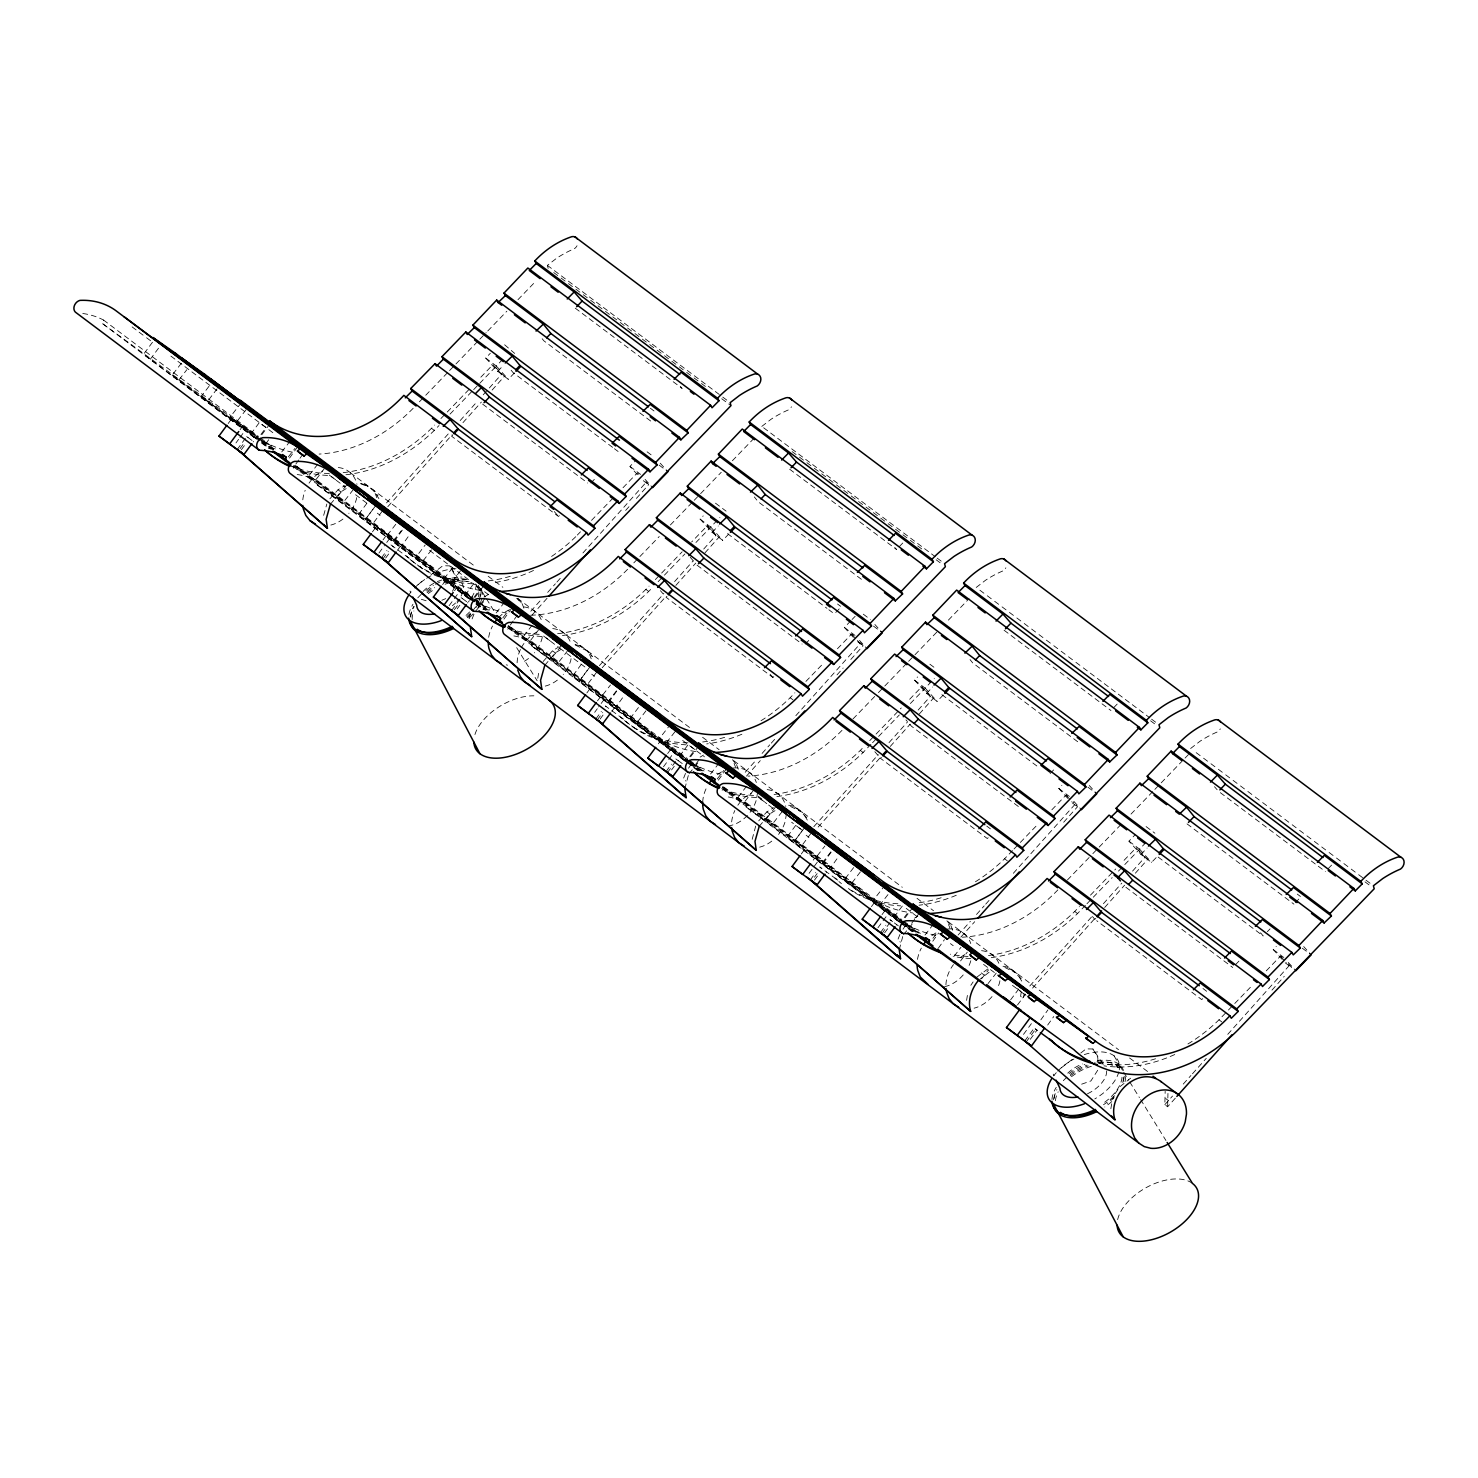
<?xml version="1.0" encoding="UTF-8"?>
<svg xmlns="http://www.w3.org/2000/svg" width="1478" height="1478" viewBox="0 0 1478 1478"><rect width="100%" height="100%" fill="white"/><g stroke="black" fill="none" stroke-linecap="round" stroke-linejoin="round"><path stroke-width="0.75" stroke-dasharray="5 3.75" d="M323.664 515.342L326.823 504.035M356.66 497.643L356.401 499.231A31.352 25.052 -53.1 0 1 348.79 513.457M542.241 637.036L542.001 638.625A31.352 25.052 -53.1 0 1 534.389 652.851M537.77 678.273L538.99 670.661M571.062 658.689L570.804 660.278A31.352 25.052 -53.1 0 1 563.21 674.485M684.831 788.735L688.305 775.525M757.623 792.042L756.403 799.672A31.352 25.052 -53.1 0 1 750.085 812.29M752.191 839.319L755.664 826.11M786.444 813.694L785.224 821.325A31.352 25.052 -53.1 0 1 777.631 835.532M899.252 949.781L902.725 936.572M966.594 1000.366L967.813 992.736M999.904 980.764L999.645 982.353A31.352 25.052 -53.1 0 1 997.539 988.006M1021.206 992.274L1020.577 996.283L1023.367 998.389L1023.995 994.361M1110.865 1108.722L1112.103 1101.092M1175.306 1098.172L1167.638 1106.745L1164.849 1104.657L1165.163 1091.337M1167.638 1106.745L1167.953 1093.443M254.068 437.433L102.666 323.719L103.515 320.024A91.322 72.995 -53.1 0 0 82.214 313.428M468.489 598.461L317.086 484.766L317.936 481.052A91.322 72.995 -53.1 0 0 296.635 474.456M684.739 760.893L531.507 645.794L532.339 642.099A91.322 72.995 -53.1 0 0 511.055 635.503M899.16 921.939L745.91 806.84L746.76 803.145A91.322 72.995 -53.1 0 0 727.361 796.808M470.355 614.257L468.84 617.97L471.63 620.076L474.641 612.631M685.515 773.419L683.261 779.017L686.051 781.105M899.936 934.466L897.682 940.045L900.471 942.151M1112.842 1099.226L1114.357 1095.512M452.49 591.329L454.448 587.117L454.577 574.554L449.681 565.871L442.846 565.741L430.689 574.96M1097.711 1070.238L1090.912 1080.935L1080.03 1084.741M329.871 498.788L338.037 489.772L344.78 485.689M330.37 504.257L340.827 491.878L347.57 487.777M475.787 610.931L483.639 601.638M543.147 661.516L552.458 650.819L559.183 646.717M544.791 665.303L555.248 652.906L561.973 648.824M688.563 768.191L690.873 764.791L698.651 770.574M689.062 773.659L698.059 762.685M758.713 820.863L766.86 811.865L773.604 807.764M759.212 826.35L769.65 813.953L776.393 809.852M902.984 929.219L905.275 925.838L913.053 931.602M903.483 934.706L912.462 923.713M970.824 985.29L973.115 981.909M1115.096 1093.646L1119.696 1086.884L1130.615 1078.183M289.54 458.088L297.78 446.541M298.778 459.954L295.12 465.053L430.541 566.443A138.729 110.887 -53.1 0 0 481.754 590.59M299.979 458.254L303.618 453.136M402.312 530.122L395.236 540.024L402.016 545.327L409.295 535.128M503.943 619.134L512.201 607.587M513.18 620.982L509.541 626.099L644.944 727.49A138.729 110.887 -53.1 0 0 696.175 751.618M514.399 619.282L518.039 614.183M616.714 691.168L609.657 701.052L616.418 706.373L623.716 696.156M718.363 780.181L726.603 768.634M831.135 852.196L824.077 862.099L830.839 867.401L838.118 857.203M932.784 941.209L938.659 932.969M938.364 948.174L944.442 939.657M1040.845 1019.838L1047.902 1009.936M1047.68 1025.048L1053.759 1016.531M228.185 423.521L232.138 418.145L246.512 428.602L257.117 436.564L253.163 441.922M240.101 429.692L242.743 426.107L232.138 418.145M235.981 442.92L238.605 439.336M239.916 437.543L246.512 428.602M237.256 449.423L246.697 436.583L253.44 441.497M239.99 448.647L244.036 443.141M241.394 449.681L245.44 444.194M372.456 531.877L376.41 526.519L390.783 536.957L384.206 545.899M383.061 539.839L387.014 534.482L376.41 526.519M378.941 553.068L382.876 547.691M381.527 557.779L386.922 550.444M382.913 558.832L388.308 551.497M385.666 558.056L389.712 552.55M397.434 550.296L401.388 544.92L387.014 534.482M442.606 584.567L446.559 579.191L471.519 597.592L467.584 602.969M454.522 590.738L457.164 587.154L446.559 579.191M449.072 605.74L453.025 600.382M454.337 598.59L460.914 589.63L471.519 597.592M451.658 610.469L455.704 604.964M457.053 603.135L461.099 597.629L467.861 602.525M454.411 609.675L458.457 604.169M457.145 608.899L459.843 605.223M586.877 692.923L590.831 687.547L605.204 697.986L598.608 706.946M597.481 700.886L601.435 695.51L590.831 687.547M594.673 712.322L597.297 708.738M595.93 718.825L601.343 711.491M597.334 719.878L602.728 712.544M600.086 719.084L604.132 713.578M611.855 711.324L615.809 705.967M658.338 743.803L660.962 740.238L685.94 758.639L660.962 740.238M667.631 753.558L671.566 748.201M663.493 766.786L667.446 761.41M668.758 759.618L675.335 750.676M666.079 771.516L671.474 764.163M667.483 772.551L676.924 759.71M671.566 769.927L674.264 766.269M801.298 853.951L805.251 848.594L830.211 866.995L826.257 872.371M813.214 860.141L815.838 856.556L805.251 848.594M809.076 873.35L813.029 867.974M814.341 866.2L819.606 859.032M810.35 879.872L815.745 872.537M814.452 877.248L817.149 873.572M814.489 880.131L818.535 874.625M871.429 906.642L875.382 901.266L889.756 911.704L900.361 919.685L896.407 925.043M882.033 914.605L885.987 909.229L875.382 901.266M877.914 927.814L889.756 911.704M880.5 932.544L885.895 925.21M881.886 933.597L891.326 920.757M884.638 932.803L888.684 927.297M1023.497 1034.397L1031.385 1023.644M1024.771 1040.9L1034.212 1028.06L1037.593 1030.517M1026.157 1041.953L1035.616 1029.113M1030.258 1039.33L1037.002 1030.166L1034.212 1028.06M152.474 342.268L143.495 354.314L257.172 439.52L250.392 434.587L259.352 422.542L266.095 427.53L259.722 436.102M150.294 359.246L159.218 347.256M366.877 503.296L357.916 515.36L471.593 600.567L464.794 595.634L473.773 583.588M364.715 520.293L373.638 508.303M474.142 597.149L480.516 588.577M581.297 664.343L572.337 676.388L686.014 761.613L679.215 756.662L688.175 744.616L694.937 749.623L688.563 758.177M579.117 681.34L588.041 669.331M795.718 825.389L786.739 837.435L900.416 922.641L893.636 917.709L902.596 905.663M793.538 842.368L802.462 830.377L791.617 822.23M904.24 917.505L909.339 910.651M261.828 434.698L268.627 425.59M268.719 439.742L266.022 443.363L260.83 439.594M375.504 505.864L365.971 518.612L372.899 523.637L382.359 511M474.881 597.555L483.047 586.637M484.488 598.978L480.442 604.391L473.514 599.366M589.925 666.911L580.392 679.64L587.32 684.665L596.779 672.028M690.651 756.773L697.468 747.683M698.909 760.025L694.845 765.438L687.935 760.413M804.346 827.957L794.813 840.686L801.741 845.712L811.2 833.075M905.072 917.801L911.871 908.711M914.679 919.261L909.266 926.484L902.337 921.441M916.027 917.45L918.725 913.829M1010.582 999.904L1018.767 988.985M1017.492 1004.948L1025.603 994.121M272.266 449.478L201.322 396.344L210.818 383.911M217.137 388.769L207.77 401.037L201.322 396.344M317.715 464.184L308.218 476.618L314.666 481.311L324.015 469.043M474.715 601.675L415.743 557.391L425.239 544.939M431.558 549.798L422.191 562.065L415.743 557.391M532.117 625.212L522.621 637.665L529.069 642.339L538.435 630.071M700.184 771.017L630.164 718.419L639.66 705.985M645.96 710.844L636.612 723.111L630.164 718.419M746.538 786.259L737.042 798.693L743.489 803.385L752.856 791.118M913.681 931.214L844.585 879.465L854.081 867.013M860.381 871.872L851.014 884.14L844.585 879.465M954.178 956.192L960.959 947.306M960.571 960.922L967.259 952.165M255.066 437.414L172.15 375.135L181.646 362.904M172.15 375.135L178.856 380.012L186.801 369.759M281.744 451.917L288.524 443.178M288.376 456.868L295.009 448.333M469.487 598.461L386.552 536.163L396.049 523.951M386.552 536.163L393.259 541.04L401.222 530.805M496.146 612.964L502.945 604.225M502.797 617.915L509.43 609.379M689.432 763.646L600.973 697.21L610.469 684.998M600.973 697.21L607.68 702.087L616.973 690.134M710.567 773.992L717.347 765.271M717.218 778.943L723.851 770.407M903.852 924.692L815.394 858.256L824.89 846.026M815.394 858.256L822.101 863.115L831.375 851.18M924.988 935.038L931.768 926.3M932.951 938.271L938.271 931.454M261.347 440.721L230.014 417.184L239.769 404.713M246.069 409.739L236.554 421.951L230.014 417.184M346.646 484.987L336.892 497.458L343.432 502.224L352.965 490.031M486.816 610.063L444.435 578.231L454.171 565.741M460.489 570.785L450.956 582.979L444.435 578.231M561.067 646.015L551.312 658.504L557.853 663.252L567.367 651.059M689.339 762.02L658.837 739.259L668.592 726.788M674.91 731.832L665.377 744.025L658.837 739.259M775.47 807.062L765.733 819.551L772.255 824.299L781.788 812.106M903.76 923.048L873.258 900.305L883.013 887.816M887.964 894.615L879.798 905.053L873.258 900.305M981.54 978.805L988.505 969.882M988.043 983.591L996.209 973.134M386.534 502.889L449.441 432.574M460.175 420.565L477.043 401.702M483.195 394.829L487.795 389.693M489.329 387.975L501.596 374.248L492.931 364.66L478.743 379.347M387.79 506.695L452.231 434.661M462.965 422.653L481.366 402.071M492.119 390.063L504.386 376.354L492.931 364.66M530.805 611.245L540.006 600.955M547.673 592.382L555.359 583.81M556.892 582.092L561.492 576.937M582.96 552.938L645.868 482.622M532.062 615.051L547.396 597.906M625.656 510.427L630.256 505.291M636.39 498.437L648.657 484.71L644.334 479.907M599.403 665.636L663.844 593.602M674.596 581.593L692.997 561.012M703.731 549.022L716.017 535.295L707.352 525.706L691.593 542.02M602.193 667.723L665.1 597.408M675.852 585.417L695.787 563.118M704.988 552.827L718.807 537.382L707.352 525.706M745.226 772.273L754.427 761.983M762.094 753.41L769.761 744.838M771.294 743.12L775.913 737.984M795.848 715.685L860.288 643.651L857.406 640.454M746.482 776.098L760.283 760.653M836.991 674.91L843.125 668.038M850.811 659.465L863.078 645.757L858.736 640.953M813.824 826.682L878.265 754.648M888.999 742.64L907.418 722.058M918.152 710.05L930.419 696.341L921.755 686.734L907.584 701.44M818.147 827.052L881.054 756.736M890.255 746.445L910.208 724.146M919.408 713.856L933.209 698.429L921.755 686.734M958.095 935.038L970.381 921.311M976.515 914.457L984.182 905.885M985.715 904.166L990.315 899.012M1013.335 873.295L1074.709 804.697L1071.809 801.501M960.885 937.126L974.704 921.699M1063.68 822.23L1077.499 806.785L1073.157 802M1029.778 985.992L1092.685 915.676M1103.419 903.686L1121.82 883.105M1132.573 871.096L1144.84 857.369L1136.176 847.781L1121.987 862.468M1032.568 988.098L1095.475 917.783M1104.676 907.492L1124.629 885.193M1135.363 873.184L1147.63 859.475L1136.176 847.781M1164.849 1104.657L1172.516 1096.066M1183.25 1084.076L1190.935 1075.504M1192.469 1073.785L1206.27 1058.34M1227.756 1034.341L1289.112 965.725L1286.229 962.529M1271.967 990.131L1284.234 976.404M419.382 401.831L424.168 396.88M425.756 395.236L448.019 372.179M449.608 370.516L454.374 365.583M455.963 363.939L478.225 340.864M479.814 339.219L486.17 332.642M487.758 330.98L506.843 311.211M517.965 299.683L535.461 281.559M514.436 372.918L508.303 379.292L497.698 371.311L485.708 358.046L490.308 353.279M343.173 472.664A145.121 116.005 -53.1 0 0 431.484 428.324L434.624 425.073M440.924 418.533L445.654 413.637M447.243 412.011L469.302 389.157M345.963 474.752A145.121 116.005 -53.1 0 0 434.273 430.431L439.003 425.535M450.033 414.099L472.092 391.245M473.662 389.619L495.721 366.747M485.708 358.046L496.312 366.008L502.446 359.653M497.698 371.311L502.298 366.544M590.867 482.992L594.969 478.743M637.461 474.697L629.979 466.42L636.131 460.046M577.325 535.054L580.484 531.803M591.514 520.367L613.573 497.513M623.014 487.722L637.203 473.015L639.992 475.122M633.803 562.859L659.243 536.514M670.384 524.967L692.646 501.91M694.235 500.266L699.002 495.315M700.59 493.67L721.264 472.258M732.386 460.73L754.648 437.654M728.857 533.946L722.705 540.32L712.1 532.357L700.11 519.092L703.195 515.914M557.594 633.711A145.121 116.005 -53.1 0 0 645.886 589.371L649.045 586.101M655.345 579.579L660.075 574.683M661.645 573.039L682.134 551.83M562.434 635.54A145.121 116.005 -53.1 0 0 648.676 591.459L651.835 588.207M658.135 581.667L662.865 576.771M664.435 575.145L684.924 553.917M695.953 542.481L710.142 527.794M700.11 519.092L710.715 527.055L719.934 517.503M712.1 532.357L718.253 525.983M805.288 644.038L809.39 639.789M835.735 612.483L841.241 606.793L837.546 604.022M899.289 546.638L903.409 542.371M853.379 637.406L844.4 627.448L850.534 621.093M852.067 619.485L855.152 616.308M761.022 720.71A145.121 116.005 -53.1 0 0 790.176 697.727L794.887 692.831M805.916 681.413L823.264 663.437M837.435 648.75L851.624 634.062L854.413 636.15M852.991 718.955L876.842 694.254M878.431 692.609L883.197 687.658M884.786 686.014L907.049 662.957M908.637 661.294L913.404 656.361M915.011 654.717L938.844 629.997M948.396 620.113L969.069 598.701M943.278 694.993L937.126 701.366L926.521 693.404L914.531 680.139L917.616 676.942M774.066 794.48A145.121 116.005 -53.1 0 0 860.307 750.418L863.466 747.147M869.766 740.607L874.496 735.711M876.066 734.086L901.284 707.962M914.531 680.139L925.136 688.101L934.355 678.55M776.855 796.587A145.121 116.005 -53.1 0 0 863.097 752.505L870.967 744.339M872.556 742.713L899.345 714.964M910.374 703.528L924.544 688.84M926.521 693.404L932.673 687.03M1050.156 773.53L1054.276 769.244M1113.71 707.685L1117.811 703.417M1067.8 798.434L1058.802 788.495L1061.888 785.317M975.443 881.756A145.121 116.005 -53.1 0 0 1004.578 858.773L1012.467 850.607M1014.037 848.982L1018.767 844.086M1020.337 842.442L1037.667 824.484M1051.856 809.796L1066.026 795.09L1068.816 797.196M1067.412 880.001L1091.263 855.3M1092.852 853.637L1097.618 848.705M1099.207 847.06L1121.469 823.985M1131.003 814.101L1153.265 791.044M1154.854 789.4L1159.62 784.448M1161.228 782.804L1183.472 759.729M1185.06 758.085L1189.845 753.152M1156.147 857.628L1151.547 862.395L1140.942 854.432L1128.952 841.167L1135.104 834.811M988.486 955.527A145.121 116.005 -53.1 0 0 1074.728 911.446L1079.457 906.55M1090.487 895.132L1115.687 869.009M991.276 957.633A145.121 116.005 -53.1 0 0 1077.517 913.552L1085.388 905.386M1086.958 903.742L1091.688 898.846M1093.277 897.22L1112.177 877.636M1118.476 871.096L1123.206 866.2M1124.776 864.575L1138.965 849.868M1128.952 841.167L1139.556 849.129L1145.69 842.774M1140.942 854.432L1147.076 848.076M1235.479 964.691L1239.58 960.46M1267.311 931.713L1270.064 928.868M1295.319 902.688L1300.954 896.869L1297.278 894.098M1328.112 868.713L1332.232 864.445M1282.22 959.481L1273.223 949.523L1276.29 946.345M1187.906 1043.985A145.121 116.005 -53.1 0 0 1218.999 1019.802L1226.869 1011.654M1228.458 1010.01L1233.169 1005.114M1234.758 1003.488L1252.088 985.53M1266.276 970.824L1280.447 956.137L1283.237 958.243M976.884 977.106L988.025 968.811M978.214 980.616L990.814 970.898M452.564 435.271L451.584 436.195L558.462 516.469L559.46 515.545M666.984 596.318L666.005 597.223L772.883 677.497L773.862 676.591M881.405 757.346L880.408 758.269L987.304 838.543L988.283 837.62M1095.808 918.392L1094.829 919.316L1090.653 914.402M1202.704 998.666L1201.706 999.59L1096.676 920.683M418.089 584.678L423.706 579.801M1061.333 1067.8L1073.952 1058.082M1080.787 1053.02L1086.09 1048.863L1092.926 1048.992L1103.161 1064.271A25.606 14.54 -29.7 0 0 1096.898 1061.888M548.19 268.386L547.377 265.375L556.744 258.151A100.652 80.459 -53.1 0 1 574.517 248.637A7.279 5.82 -53.1 0 0 577.03 245.754M761.798 426.403L771.146 419.198A100.652 80.459 -53.1 0 1 788.938 409.683A7.279 5.82 -53.1 0 0 791.451 406.801M976.219 587.45L985.567 580.226A100.652 80.459 -53.1 0 1 1003.34 570.73A7.279 5.82 -53.1 0 0 1005.871 567.829M1190.621 748.496L1199.988 741.272A100.652 80.459 -53.1 0 1 1217.761 731.758A7.279 5.82 -53.1 0 0 1220.292 728.876M483.99 597.112L489.052 594.045M700.092 757.124L703.454 755.092M914.512 918.171L917.875 916.12M441.848 600.253L445.728 598.627M426.126 600.752L418.791 598.498M365.509 484.729L358.988 483.066L368.299 486.835L365.509 484.729L373.805 490.363L379.606 499.804M579.93 645.775L573.409 644.112L588.226 651.392L592.364 656.565L585.436 649.304L579.93 645.775L582.72 647.863M506.215 664.823L507.582 665.174M806.785 817.593C801.021 812.586 796.439 805.418 787.829 805.159L802.646 812.438L808.429 821.897M1021.187 978.639C1015.441 973.632 1010.841 966.464 1002.232 966.187L1017.049 973.466L1022.85 982.925M102.666 323.719L256.987 436.102M242.743 426.107L257.117 436.564M292.903 466.401L430.541 566.443M317.086 484.766L473.256 598.516M507.305 627.448L644.944 727.49M531.507 645.794L702.438 770.648M390.968 544.939L408.944 558.074A145.121 116.005 -53.1 0 0 471.87 583.773M721.726 788.495L859.365 888.518A138.729 110.887 -53.1 0 0 912.794 912.942M745.91 806.84L918.688 933.08M885.987 909.229L900.361 919.685M686.272 744.82A145.121 116.005 -53.1 0 1 623.346 719.121L605.389 705.985L608.179 708.091M682.263 763.572L675.52 758.676L678.31 760.764M836.086 878.93L819.791 867.032L821.195 868.066M898.365 925.838L889.941 919.704L892.73 921.81M335.691 479.796L328.929 474.808L345.205 487.019M550.093 640.842L543.35 635.836L557.797 646.699M764.514 801.87L757.771 796.882L766.805 803.662M799.081 827.883L802.462 830.377M547.377 265.375L720.931 395.716M722.779 397.102L728.321 401.259M763.646 427.789L935.352 556.763M937.2 558.148L942.724 562.305M979.896 590.221L985.438 594.378M987.286 595.763L992.828 599.92M994.676 601.306L1000.218 605.481M1002.066 606.867L1007.59 611.024M1009.437 612.409L1014.98 616.566M1016.827 617.952L1022.37 622.109M1024.217 623.494L1029.76 627.67M1031.607 629.055L1037.131 633.212M1038.979 634.598L1044.521 638.755M1046.369 640.14L1051.911 644.297M1053.759 645.683L1059.301 649.84M1061.149 651.244L1066.673 655.401M1068.52 656.786L1074.063 660.943M1075.91 662.329L1081.453 666.486M1083.3 667.871L1149.755 717.791M1151.602 719.176L1157.145 723.333M1196.164 752.653L1201.706 756.81M1203.554 758.196L1209.096 762.352M1210.944 763.738L1216.468 767.895M1218.315 769.281L1223.858 773.456M1225.705 774.841L1231.248 778.998M1233.095 780.384L1238.638 784.541M1240.467 785.926L1246.009 790.083M1247.857 791.469L1253.399 795.626M1255.247 797.03L1260.789 801.187M1262.637 802.572L1268.161 806.729M1270.008 808.115L1275.551 812.272M1277.398 813.657L1282.941 817.814M1284.788 819.2L1290.331 823.375M1292.178 824.761L1297.702 828.918M1299.55 830.303L1305.092 834.46M1306.94 835.846L1312.482 840.003M1314.33 841.388L1319.872 845.564M1321.72 846.949L1327.244 851.106M1329.091 852.492L1334.634 856.649M1336.481 858.034L1342.024 862.191M1343.871 863.577L1349.414 867.734M1351.261 869.119L1356.786 873.295M1358.633 874.68L1364.176 878.837M1366.023 880.223L1371.566 884.38M553.714 272.543L559.257 276.7M561.104 278.086L566.647 282.243M568.494 283.628L574.037 287.804M575.884 289.189L581.408 293.346M583.256 294.732L588.798 298.889M590.646 300.274L596.188 304.431M598.036 305.817L603.578 309.974M605.426 311.378L610.95 315.535M612.797 316.92L618.34 321.077M620.187 322.463L625.73 326.62M627.577 328.005L633.12 332.162M634.967 333.548L640.491 337.723M642.339 339.109L647.881 343.266M649.729 344.651L655.271 348.808M657.119 350.194L662.661 354.351M664.49 355.736L670.033 359.911M671.88 361.297L677.423 365.454M679.27 366.84L684.813 370.996M686.66 372.382L692.184 376.539M694.032 377.925L699.574 382.081M701.422 383.467L706.964 387.642M721.726 398.727L730.963 405.656M792.134 451.603L797.677 455.76M799.524 457.164L805.067 461.321M806.914 462.706L812.457 466.863M814.286 468.249L819.828 472.406M821.676 473.791L827.218 477.948M829.066 479.334L834.608 483.509M836.456 484.895L841.98 489.052M843.827 490.437L849.37 494.594M851.217 495.98L856.76 500.137M858.607 501.522L864.15 505.698M865.997 507.083L871.521 511.24M873.369 512.626L878.911 516.783M880.759 518.168L886.301 522.325M888.149 523.711L893.691 527.868M895.539 529.253L901.063 533.429M902.91 534.814L908.453 538.971M910.3 540.357L915.843 544.514M917.69 545.899L923.233 550.056M936.147 559.774L941.689 563.931M1150.568 720.802L1156.11 724.977M1364.988 881.849L1370.512 886.006M575.238 308.163L682.134 388.437L678.106 383.855M789.658 469.21L896.536 549.483L893.857 546.435M1004.079 630.238L1110.957 710.53M1220.329 792.67L1325.378 871.558M650.338 408.205L654.015 410.976M650.671 421.027L543.793 340.753L539.932 335.912M861.397 579.302L758.214 501.799L754.334 496.941M1077.665 741.716L972.616 662.828L970.048 659.594M1187.037 823.874L1293.915 904.148M504.608 344.78L514.677 353.408M647.105 451.825L652.408 455.797M715.481 503.167L726.086 511.129M863.3 614.183L870.357 619.504M929.902 664.213L935.204 668.185M1146.078 826.571L1154.909 833.222M659.096 465.09L667.927 471.722L658.948 461.783M873.516 626.118L882.348 632.769L874.865 624.473M1087.919 787.164L1096.768 793.797L1089.268 785.502M1302.34 948.211L1311.171 954.843L1303.688 946.548M612.576 447.335L513.069 372.585L510.446 369.389M614.423 448.721L618.1 451.474M727.49 533.632L826.996 608.363M828.844 609.749L832.52 612.52M941.892 694.678L1037.722 766.639M1158.161 857.092L1263.191 935.98L1260.568 932.784M629.979 466.42L640.584 474.383M844.4 627.448L855.005 635.411M1058.802 788.495L1069.407 796.457M1273.223 949.523L1283.828 957.504M643.263 480.664L648.657 484.71M857.683 641.692L863.078 645.757M1072.104 802.739L1077.499 806.785M1285.213 962.806L1291.901 967.831L1287.578 963.028M482.622 404.122L587.671 483.029M697.043 565.169L802.092 644.057M1018.342 806.489L911.464 726.215L905.977 719.878M1125.866 887.243L1232.763 967.517M986.713 826.073L990.408 828.844M1202.981 988.505L1206.658 991.276M431.484 428.324L434.273 430.431M645.886 589.371L648.676 591.459M790.176 697.727L792.965 699.833M860.307 750.418L863.097 752.505M1004.578 858.773L1007.368 860.861M1074.728 911.446L1077.517 913.552M1218.999 1019.802L1221.789 1021.908M350.341 472.738L475.306 566.591M488.165 576.254L502.871 587.283M517.577 598.331L689.727 727.619M702.586 737.282L719.121 749.697M733.827 760.745L902.301 887.28M917.007 898.328L933.542 910.744M948.229 921.792L1118.55 1049.694M1129.58 1057.989L1147.944 1071.79M794.333 806.803L797.122 808.909M1008.753 967.85L1011.543 969.938M371.015 488.257L377.943 495.518M523.877 608.179L522.214 603.874L516.672 598.331M738.298 769.207L736.635 764.92L733.845 762.814L735.508 767.119M952.7 930.253L951.056 925.949L948.266 923.861L949.911 928.147M1165.809 1098.616L1168.599 1100.722M1016.993 988.468L1026.028 995.248M1012.467 985.364L1017.88 989.429M1019.691 990.777L1025.122 994.86M983.535 964.377L994.38 972.524M758.177 796.199L761.798 798.914M132.115 326.897L144.752 336.411M146.562 337.76L151.994 341.824M170.894 356.106L273.799 433.405M355.551 494.724L360.983 498.807M362.794 500.155L368.207 504.22M429.544 550.37L470.078 580.817M477.376 586.304L482.807 590.369M484.618 591.717L490.031 595.8M559.608 648.066L565.039 652.131M566.85 653.479L586.249 667.982M682.651 740.46L704.452 756.828M768.615 805.03L774.029 809.094M906.217 908.379L918.854 917.875M377.333 513.18L380.123 515.268M591.736 674.208L594.525 676.314M806.157 835.255L808.946 837.342M950.428 943.611L953.218 945.698M338.037 489.772L340.827 491.878M552.458 650.819L555.248 652.906M766.86 811.865L769.65 813.953M981.281 972.894L984.071 975M103.515 320.024L258.595 436.509M260.442 437.894L275.222 448.979M317.936 481.052L473.015 597.537M474.863 598.923L489.624 610.026M532.339 642.099L687.436 758.583M689.284 759.969L704.045 771.054M746.76 803.145L901.839 919.612M903.686 920.997L920.314 933.486M264.377 441.645L273.596 448.573M475.085 599.902L488.017 609.62M723.961 787.127L859.365 888.518M262.844 440.924L273.836 449.404M295.508 465.496L443.769 576.826M477.265 601.971L488.331 610.285M508.524 625.656L658.19 737.873M691.667 763.017L702.216 770.98M722.945 786.702L872.611 898.901M906.088 924.046L918.485 933.394M262.345 441.312L273.412 449.626M294.51 465.625L343.432 502.224M508.099 625.896L557.853 663.252M690.171 762.796L700.387 770.315M722.502 786.924L772.255 824.299M904.591 923.842L917.487 933.523M293.475 465.552L314.666 481.311M476.563 603.061L485.782 609.971M507.878 626.58L529.069 642.339M722.299 787.626L743.489 803.385M178.856 380.012L259.925 440.906M261.772 442.291L270.991 449.201M393.259 541.04L474.346 601.952M476.193 603.32L485.412 610.248M607.68 702.087L688.766 762.981M690.596 764.366L697.967 769.909M822.101 863.115L903.169 924.027M905.016 925.413L912.388 930.937M262.437 442.957L269.809 448.481M332.18 495.407L334.97 497.495M476.452 603.763L484.23 609.527M546.583 656.435L549.373 658.541M761.004 817.482L763.793 819.569M261.458 442.975L268.83 448.518M475.861 604.022L483.251 609.564M686.586 762.279L697.671 770.592M901.007 923.325L912.074 931.639M408.944 558.074L406.154 555.987A145.121 116.005 -53.1 0 0 469.08 581.685M623.346 719.121L620.557 717.015A145.121 116.005 -53.1 0 0 633.988 727.472L636.778 729.578M837.767 880.149L834.978 878.061A145.121 116.005 -53.1 0 0 841.462 883.604M246.697 436.583L248.082 437.636M392.354 545.992L393.758 547.045M419.586 566.443L422.375 568.531M461.099 597.629L462.503 598.682M848.409 888.518L851.199 890.606A145.121 116.005 -53.1 0 0 900.693 905.848M1288.317 962.474L1295.818 970.769M1280.447 956.137L1284.788 960.94M1139.556 849.129L1151.547 862.395M1073.915 801.427L1081.397 809.722M1066.026 795.09L1070.368 799.894M925.136 688.101L937.126 701.366M859.494 640.399L866.976 648.676M851.624 634.062L855.947 638.847M710.715 527.055L722.705 540.32M645.073 479.352L652.574 487.648M496.312 366.008L508.303 379.292M1214.473 786.702L1217.151 789.751M690.208 557.261L694.309 562.01M874.847 751.711L879.022 756.625M770.093 674.227L772.883 677.497M660.426 590.683L663.216 593.953M554.287 511.554L558.462 516.469M946.918 920.794L951.056 925.949M732.497 759.747L736.635 764.92M518.094 598.719L522.214 603.874M450.956 567.774L459.917 581.15M1120.121 1066.395L1122.523 1070.294M1123.723 1072.252L1128.545 1080.049M1129.765 1081.988L1139.409 1097.6M1140.61 1099.558L1165.939 1140.499M478.078 585.233L485.301 596.927M486.521 598.886L493.744 610.58M516.653 647.641L537.161 680.785M1114.098 1055.828L1118.828 1064.16M1116.962 1065.601L1118.236 1067.837A37.19 21.117 -29.7 0 0 1105.433 1064.105M1092.926 1048.992L1097.821 1057.675L1097.951 1061.832M1053.223 1074.155L1054.017 1075.578M409.979 591.034L410.755 592.475M589.574 654.458L591.218 658.763M375.153 493.43L376.816 497.716M552.735 628.593A31.352 25.052 -53.1 0 1 570.748 643.115M557.354 680.12A31.352 25.052 -53.1 0 1 545.253 686.106M517.097 662.754A31.352 25.052 -53.1 0 1 520.422 649.489M521.328 647.678A31.352 25.052 -53.1 0 1 536.773 632.067M523.914 606.941A31.352 25.052 -53.1 0 1 541.927 621.481M528.533 658.467A31.352 25.052 -53.1 0 1 521.789 662.569M488.664 637.314A31.352 25.052 -53.1 0 1 492.507 626.044M498.455 617.749A31.352 25.052 -53.1 0 1 507.97 610.414M941.153 897.737A145.121 116.005 -53.1 0 1 916.268 903.095M897.903 903.76A145.121 116.005 -53.1 0 1 850.219 889.645M956.284 895.262A145.121 116.005 -53.1 0 1 919.057 905.201M753.632 795.404A145.121 116.005 -53.1 0 1 719.324 788.033M756.422 797.492A145.121 116.005 -53.1 0 1 722.114 790.12M841.998 730.354A138.729 110.887 -53.1 0 1 747.942 776.153M721.338 774.287A138.729 110.887 -53.1 0 1 691.612 762.74M689.82 761.613A138.729 110.887 -53.1 0 1 676.591 751.249M947.453 929.071A31.352 25.052 -53.1 0 1 970.769 943.555M970.824 960.718A31.352 25.052 -53.1 0 1 967.813 968.164M963.213 974.926A31.352 25.052 -53.1 0 1 943.481 986.935M917.487 959.388A31.352 25.052 -53.1 0 1 921.33 948.119M931.787 935.722A31.352 25.052 -53.1 0 1 936.793 932.489M767.156 789.621A31.352 25.052 -53.1 0 1 785.797 806.415M771.756 841.148A31.352 25.052 -53.1 0 1 759.674 847.153M731.647 821.916A31.352 25.052 -53.1 0 1 734.825 810.535M737.855 805.214A31.352 25.052 -53.1 0 1 751.193 793.095M1084.279 1054.608A39.592 22.484 -29.7 0 1 1119.252 1069.869M1118.828 1071.864A39.592 22.484 -29.7 0 1 1094.792 1098.911M1053.648 1075.892A39.592 22.484 -29.7 0 1 1056.29 1072.677M1057.749 1071.088A39.592 22.484 -29.7 0 1 1073.952 1059.042M1123.317 1077.536A37.19 21.117 -29.7 0 1 1122.43 1083.854M1114.098 1097.304A37.19 21.117 -29.7 0 1 1107.225 1103.53M1055.458 1100.704A37.19 21.117 -29.7 0 1 1058.193 1091.836M1071.495 1076.686A37.19 21.117 -29.7 0 1 1092.685 1065.915M1122.005 1077.259A37.19 21.117 -29.7 0 1 1102.551 1103.733M1054.184 1098.468A37.19 21.117 -29.7 0 1 1056.918 1089.582M1063.347 1080.658A37.19 21.117 -29.7 0 1 1068.428 1075.892M1070.22 1074.451A37.19 21.117 -29.7 0 1 1087.051 1065.102M1098.062 1062.257A37.19 21.117 -29.7 0 1 1120.028 1068.853M1125.497 1076.723A39.592 22.484 -29.7 0 1 1124.85 1082.413M1111.77 1101.609A39.592 22.484 -29.7 0 1 1104.768 1107.004M1053.463 1099.798A39.592 22.484 -29.7 0 1 1056.364 1091.595M1070.349 1075.818A39.592 22.484 -29.7 0 1 1088.27 1065.878M1098.69 1063.051A39.592 22.484 -29.7 0 1 1122.929 1069.204M1124.204 1076.261A39.592 22.484 -29.7 0 1 1122.098 1084.316M1113.673 1096.325A39.592 22.484 -29.7 0 1 1103.493 1104.768M1051.966 1099.466A39.592 22.484 -29.7 0 1 1056.234 1087.346M1069.056 1073.582A39.592 22.484 -29.7 0 1 1084.944 1064.419M1097.415 1060.816A39.592 22.484 -29.7 0 1 1123.502 1070.515M1117.645 1219.646A44.617 25.329 -29.7 0 1 1149.939 1185.67A44.617 25.329 -29.7 0 1 1192.469 1183.416M1106.652 1070.94A25.606 14.54 -29.7 0 1 1085.979 1094.459M1067.744 1073.139A25.606 14.54 -29.7 0 1 1082.561 1063.938M1155.574 1058.765A145.121 116.005 -53.1 0 1 1094.625 1062.534M1174.77 1054.516A145.121 116.005 -53.1 0 1 1103.937 1065.823M968.035 956.432A145.121 116.005 -53.1 0 1 950.354 954.178M970.824 958.538A145.121 116.005 -53.1 0 1 953.144 956.284M1057.86 889.885A138.729 110.887 -53.1 0 1 962.344 937.2M935.759 935.334A138.729 110.887 -53.1 0 1 906.032 923.768M904.24 922.66A138.729 110.887 -53.1 0 1 890.994 912.277M981.558 950.668A31.352 25.052 -53.1 0 1 999.59 965.189M992.034 996.578A31.352 25.052 -53.1 0 1 974.094 1008.181M945.92 984.828A31.352 25.052 -53.1 0 1 953.476 964.58M960.608 957.375A31.352 25.052 -53.1 0 1 967.351 953.273M724.663 737.337A145.121 116.005 -53.1 0 1 701.865 742.067M688.027 742.824A145.121 116.005 -53.1 0 1 635.799 728.599M741.882 734.233A145.121 116.005 -53.1 0 1 706.706 743.914M539.211 634.358A145.121 116.005 -53.1 0 1 504.903 626.986M542.001 636.464A145.121 116.005 -53.1 0 1 507.693 629.074M627.577 569.307A138.729 110.887 -53.1 0 1 526.722 615.273M506.917 613.241A138.729 110.887 -53.1 0 1 479.001 602.765M475.417 600.585A138.729 110.887 -53.1 0 1 462.171 590.202M733.051 768.043A31.352 25.052 -53.1 0 1 756.348 782.509M747.443 815.413A31.352 25.052 -53.1 0 1 729.06 825.888M702.697 802.148A31.352 25.052 -53.1 0 1 706.927 787.072M717.384 774.694A31.352 25.052 -53.1 0 1 722.372 771.461M476.23 584.826A39.592 22.484 -29.7 0 1 468.526 601.694M408.242 595.911A39.592 22.484 -29.7 0 1 413.046 589.556M414.505 587.985A39.592 22.484 -29.7 0 1 424.703 579.542M426.643 578.286A39.592 22.484 -29.7 0 1 457.219 568.753M476.673 586.212A37.19 21.117 -29.7 0 1 479.168 600.733M478.355 603.006A37.19 21.117 -29.7 0 1 476.027 607.476M470.854 614.183A37.19 21.117 -29.7 0 1 465.792 618.968M412.177 619.559A37.19 21.117 -29.7 0 1 413.895 610.968M428.25 593.565A37.19 21.117 -29.7 0 1 433.479 589.944M445.081 584.235A37.19 21.117 -29.7 0 1 474.992 584.715M475.399 583.958A37.19 21.117 -29.7 0 1 477.08 600.752M469.579 611.947A37.19 21.117 -29.7 0 1 464.498 616.732M410.902 617.324A37.19 21.117 -29.7 0 1 413.674 606.479M426.976 591.329A37.19 21.117 -29.7 0 1 434.089 586.563M443.806 581.981A37.19 21.117 -29.7 0 1 468.12 579.764M481.532 589.63A39.592 22.484 -29.7 0 1 477.967 607.513M473.182 613.85A39.592 22.484 -29.7 0 1 468.526 618.488M410.219 616.677A39.592 22.484 -29.7 0 1 414.265 606.479M427.087 592.696A39.592 22.484 -29.7 0 1 434.68 587.634M445.026 582.757A39.592 22.484 -29.7 0 1 467.732 579.69M480.978 591.348A39.592 22.484 -29.7 0 1 480.332 597.057M479.685 599.107A39.592 22.484 -29.7 0 1 471.907 611.615M470.429 613.204A39.592 22.484 -29.7 0 1 463.87 619.042M408.926 614.442A39.592 22.484 -29.7 0 1 412.99 604.225M417.775 597.869A39.592 22.484 -29.7 0 1 422.449 593.251M425.812 590.461A39.592 22.484 -29.7 0 1 433.405 585.38M435.456 584.253A39.592 22.484 -29.7 0 1 461.949 577.067M474.937 734.529A44.617 25.329 -29.7 0 1 533.872 695.824M423.022 591.514A25.606 14.54 -29.7 0 1 456.055 579.284A25.606 14.54 -29.7 0 1 457.053 601.435M455.575 602.95A25.606 14.54 -29.7 0 1 452.342 605.721M575.755 536.699A145.121 116.005 -53.1 0 1 548.541 558.444M510.261 576.291A145.121 116.005 -53.1 0 1 487.444 581.02M533.54 570.453A145.121 116.005 -53.1 0 1 492.303 582.868M329.335 473.422A145.121 116.005 -53.1 0 1 290.501 465.939M327.58 475.417A145.121 116.005 -53.1 0 1 293.291 468.046M413.175 408.279A138.729 110.887 -53.1 0 1 319.1 454.079M292.515 452.213A138.729 110.887 -53.1 0 1 264.599 441.737M260.996 439.539A138.729 110.887 -53.1 0 1 247.75 429.156M338.314 467.547A31.352 25.052 -53.1 0 1 356.974 484.341M342.933 519.074A31.352 25.052 -53.1 0 1 330.85 525.059M302.805 499.823A31.352 25.052 -53.1 0 1 305.189 490.308M309.031 483.14A31.352 25.052 -53.1 0 1 322.37 471.02"/><path stroke-width="1.5" d="M291.037 465.053L285.457 461.007L286.289 457.293L282.594 454.522M505.458 626.099L499.86 622.035L500.709 618.34L497.014 615.569M719.86 787.127L714.28 783.081L715.13 779.386L711.435 776.597M1220.588 722.077A7.279 5.82 -53.1 0 0 1215.045 719.804A79.738 63.739 -53.1 0 0 1178.021 744.099L1360.795 881.368A79.738 63.739 -53.1 0 1 1397.819 857.074A7.279 5.82 -53.1 0 1 1403.952 860.88A7.279 5.82 -53.1 0 1 1400.553 869.046A100.652 80.459 -53.1 0 0 1382.761 878.56L1373.413 885.765L1374.207 888.777L1240.652 1027.173A138.729 110.887 -53.1 0 1 1073.785 1049.565L928.701 944.128L929.533 940.414L925.856 937.643M330.37 504.257L326.139 519.332L327.432 528.293L237.256 449.423M544.791 665.303L540.56 680.379L541.853 689.321L451.658 610.469M759.212 826.35L754.981 841.407L756.274 850.367L666.079 771.516M978.214 980.616C971.452 989.059 967.277 1000.754 970.676 1011.395L880.5 932.544M251.851 443.714L243.944 454.467L229.57 444.01L218.966 436.047L226.873 425.313M229.57 444.01L238.789 431.484M396.122 552.07L388.215 562.822L373.86 552.366L363.255 544.403L371.144 533.669M373.86 552.366L381.749 541.632M466.254 604.761L458.365 615.495L443.991 605.056L433.387 597.094L441.294 586.36M443.991 605.056L453.21 592.53M610.543 713.117L602.636 723.851L588.262 713.412L577.658 705.449L585.565 694.715M588.262 713.412L596.17 702.678M666.301 755.35L658.412 766.103L647.807 758.122L655.696 747.388M647.807 758.122L672.767 776.541L680.674 765.789M810.572 863.706L802.683 874.459L792.079 866.496L799.986 855.744M792.079 866.496L817.057 884.897L824.946 874.163M895.095 926.835L887.188 937.569L872.814 927.131L862.228 919.168L870.117 908.434M872.814 927.131L880.722 916.397M1006.5 1027.524L1019.654 1009.622L1044.632 1028.041L1031.459 1045.944L1006.5 1027.524L1031.459 1045.944M1017.104 1035.487L1030.258 1017.603M453.764 432.943L456.831 429.507M548.929 596.188L590.369 549.89M668.167 593.99L671.234 590.553M763.35 757.235L804.771 710.918M882.588 755.018L885.655 751.6M977.771 918.263L1019.192 871.965M1097.009 916.064L1101.609 910.928M1176.839 1096.454L1232.079 1034.711M619.448 440.204L519.942 365.472L512.256 356.124L474.309 327.617L472.886 325.123L496.682 300.071L679.474 437.34L680.896 439.834L688.175 432.869L686.753 430.375L503.98 293.106L527.849 268.017L710.622 405.286L712.045 407.78L718.973 400.741L717.551 398.247L534.777 260.978A79.738 63.739 -53.1 0 1 571.801 236.683A7.279 5.82 -53.1 0 1 577.325 238.956M631.956 458.198L650.024 471.778L657.1 464.905L655.678 462.411L679.474 437.34M832.022 599.865L734.344 526.519L726.677 517.152L688.73 488.664L687.307 486.17L711.103 461.099L893.894 598.387L895.317 600.881L902.596 593.916L901.174 591.422L718.4 454.134L742.252 429.045L925.043 566.333L926.466 568.827L933.394 561.788L931.971 559.294L749.18 422.006A79.738 63.739 -53.1 0 1 786.204 397.73A7.279 5.82 -53.1 0 1 791.746 399.984M801.538 631.457L703.861 558.093L695.75 548.707L657.802 520.201L656.38 517.725L680.249 493.042L863.023 630.33L864.445 632.824L871.521 625.933L870.099 623.439L893.894 598.387M1046.442 760.911L948.765 687.547L941.098 678.199L903.15 649.692L901.728 647.198L925.524 622.146L1108.297 759.415L1109.719 761.909L1117.017 754.944L1115.594 752.45L932.803 615.181L956.672 590.091L1139.464 727.379L1140.887 729.855L1147.815 722.834L1146.392 720.34L963.601 583.053A79.738 63.739 -53.1 0 1 1000.624 558.758A7.279 5.82 -53.1 0 1 1006.167 561.03M1015.94 792.504L918.281 719.139L910.152 709.754L872.205 681.247L870.782 678.753L894.652 654.089L1077.444 791.358L1078.866 793.852L1085.924 786.98L1084.501 784.485L1108.297 759.415M1260.845 921.939L1163.186 848.594L1155.519 839.245L1117.553 810.738L1116.149 808.244L1139.926 783.174L1322.718 920.461L1324.14 922.956L1331.419 915.99L1330.015 913.496L1147.224 776.209L1171.093 751.138L1353.866 888.407L1355.289 890.901L1362.217 883.862L1360.795 881.368M1230.361 953.532L1132.702 880.186L1124.573 870.782L1086.626 842.294L1085.203 839.8L1109.073 815.117L1291.846 952.405L1293.268 954.899L1300.344 948.026L1298.922 945.532L1322.718 920.461M686.753 430.375L710.622 405.286M901.174 591.422L925.043 566.333M1115.594 752.45L1139.464 727.379M1330.015 913.496L1353.866 888.407M454.023 433.775L458.383 429.248L554.195 501.227M483.99 402.718L489.44 397.065L587.117 470.41M515.822 369.74L519.942 365.472M546.601 337.834L550.832 333.474L543.35 324.088L505.402 295.582L503.98 293.106M576.623 306.74L582.11 301.05L679.769 374.414M515.97 371.329L520.589 366.544M652.574 487.648L667.927 471.722M668.444 594.803L672.786 590.295L770.463 663.659M698.41 563.746L703.861 558.093M730.224 530.787L734.344 526.519M761.022 498.88L765.234 494.502L757.771 485.135L719.823 456.628L718.4 454.134M791.026 467.787L796.513 462.097L894.19 535.442M730.391 532.357L735.009 527.591M866.976 648.676L882.348 632.769M882.846 755.849L887.206 751.341L984.884 824.687M914.18 723.389L918.281 719.139M944.645 691.815L948.765 687.547M975.443 659.927L979.655 655.548L972.173 646.163L934.225 617.675L932.803 615.181M1005.446 628.815L1010.934 623.143L1108.611 696.489M944.811 693.404L949.412 688.619M1081.397 809.722L1096.768 793.797M1097.267 916.896L1101.627 912.369L1199.286 985.734M1128.601 884.417L1132.702 880.186M1159.066 852.861L1163.186 848.594M1188.441 822.415L1194.076 816.577L1186.594 807.21L1148.646 778.703L1147.224 776.209M1219.867 789.862L1225.354 784.171L1323.013 857.536M1159.214 854.45L1163.833 849.665M1295.818 970.769L1311.171 954.843M489.44 397.065L481.329 387.679L443.382 359.172L441.959 356.678L465.829 331.996L648.602 469.283L650.024 471.778M610.211 496.626L619.245 503.407L626.155 496.442L624.732 493.966L648.602 469.283M824.632 657.673L833.666 664.453L840.576 657.488L839.153 654.994L863.023 630.33M1037.242 817.352L1048.087 825.481L1054.996 818.535L1053.574 816.041L1077.444 791.358M1101.627 912.369L1093.332 902.633L1055.384 874.145L1053.962 871.65L1078.293 846.765L1261.067 984.034L1262.489 986.528L1269.399 979.563L1267.995 977.069L1291.846 952.405M458.383 429.248L450.088 419.53L412.14 391.023L410.718 388.529L435.049 363.643L617.822 500.913L619.245 503.407M586.637 532.653A115.69 92.486 -53.1 0 1 452.379 558.13L269.606 420.861A115.69 92.486 -53.1 0 0 403.863 395.365L586.637 532.653L588.059 535.147L594.932 528.293L593.509 525.817L617.822 500.913M672.786 590.295L664.509 580.558L626.561 552.051L625.139 549.576L649.452 524.672L832.243 661.959L833.666 664.453M801.058 693.699A115.69 92.486 -53.1 0 1 666.8 719.176L484.008 581.889A115.69 92.486 -53.1 0 0 618.266 556.412L801.058 693.699L802.48 696.175L809.334 689.339L807.912 686.845L832.243 661.959M887.206 751.341L878.93 741.605L840.982 713.098L839.559 710.604L863.873 685.718L1046.664 823.006L1048.087 825.481M1015.46 854.727A115.69 92.486 -53.1 0 1 881.202 880.204L698.429 742.935A115.69 92.486 -53.1 0 0 832.687 717.458L1015.46 854.727L1016.882 857.222L1023.755 850.386L1022.333 847.892L1046.664 823.006M1229.881 1015.774A115.69 92.486 -53.1 0 1 1095.623 1041.251L912.85 903.963A115.69 92.486 -53.1 0 0 1047.108 878.486L1229.881 1015.774L1231.303 1018.268L1238.176 1011.414L1236.753 1008.92L1261.067 984.034M534.777 260.978L536.2 263.472L529.272 270.511L540.117 278.64M567.219 298.999L574.148 291.96L582.11 301.05M674.097 379.273L681.025 372.253L718.973 400.741M749.18 422.006L750.602 424.5L743.674 431.539L754.519 439.687M781.622 460.046L788.55 453.007L796.513 462.097M888.518 540.32L895.446 533.281L933.394 561.788M963.601 583.053L965.023 585.547L958.095 592.586L967.129 599.366M996.043 621.093L1002.971 614.054L1010.934 623.143M1102.921 701.366L1109.849 694.327L1147.815 722.834M1181.55 760.413L1172.516 753.614L1179.444 746.575L1178.021 744.099M1210.464 782.121L1217.392 775.082L1225.354 784.171M1317.341 862.395L1324.27 855.356L1362.217 883.862M443.382 359.172L436.472 366.138L435.049 363.643M475.805 393.24L481.329 387.679M581.297 474.9L588.207 467.953L626.155 496.442M657.802 520.201L650.874 527.166L649.452 524.672M688.84 555.673L695.75 548.707M795.718 635.946L802.628 628.981L840.576 657.488M872.205 681.247L865.295 688.212L863.873 685.718M903.243 716.719L910.152 709.754M1010.139 796.993L1017.049 790.028L1054.996 818.535M1086.626 842.294L1079.716 849.24L1078.293 846.765M1114.043 875.031L1117.664 877.747L1124.573 870.782M1224.541 958.021L1231.451 951.075L1269.399 979.563M405.268 397.859L412.14 391.023M443.234 426.366L450.088 419.53M619.688 558.906L626.561 552.051M657.636 587.413L664.509 580.558M764.532 667.686L771.387 660.832L809.334 689.339M834.109 719.934L840.982 713.098M872.057 748.441L878.93 741.605M978.935 828.715L985.808 821.879L1023.755 850.386M1048.53 880.98L1055.384 874.145M1086.478 909.487L1093.332 902.633M1193.356 989.761L1200.228 982.925L1238.176 1011.414M474.309 327.617L467.251 334.49L465.829 331.996M505.199 362.997L512.256 356.124M688.73 488.664L681.672 495.536L680.249 493.042M719.62 524.043L726.677 517.152M896.074 656.583L903.15 649.692M934.022 685.071L941.098 678.199M1110.495 817.611L1117.553 810.738M1148.443 846.118L1155.519 839.245M1255.321 926.392L1262.397 919.519L1300.344 948.026M501.726 305.262L498.104 302.547L505.402 295.582M536.052 331.054L543.35 324.088M642.948 411.327L650.228 404.362L688.175 432.869M716.146 466.309L712.525 463.593L719.823 456.628M750.473 492.1L757.771 485.135M857.351 572.374L864.648 565.409L902.596 593.916M934.225 617.675L926.946 624.64L925.524 622.146M964.894 653.128L972.173 646.163M1071.772 733.421L1079.069 726.455L1117.017 754.944M1148.646 778.703L1141.349 785.668L1139.926 783.174M1186.594 807.21L1179.315 814.175L1175.694 811.459M1286.193 894.449L1293.472 887.484L1331.419 915.99M286.289 457.293A91.322 72.995 -53.1 0 0 259.241 450.236A7.15 5.727 -53.1 0 1 256.95 443.585A7.15 5.727 -53.1 0 1 262.696 437.673A80.385 64.256 -53.1 0 1 299.997 448.961L297.3 451.049L304.043 456.037L306.759 453.949L329.169 469.598L123.967 316.68M500.709 618.34A91.322 72.995 -53.1 0 0 473.662 611.264A7.15 5.727 -53.1 0 1 471.371 604.613A7.15 5.727 -53.1 0 1 477.117 598.701A80.385 64.256 -53.1 0 1 514.418 609.989L511.721 612.077L518.464 617.083L521.161 614.996L543.59 630.644L338.388 477.708M715.13 779.386A91.322 72.995 -53.1 0 0 688.064 772.31A7.15 5.727 -53.1 0 1 685.774 765.659A7.15 5.727 -53.1 0 1 691.519 759.747A80.385 64.256 -53.1 0 1 728.839 771.036L726.123 773.123L732.885 778.112L735.582 776.024L758.011 791.691L552.809 638.755M929.533 940.414A91.322 72.995 -53.1 0 0 902.485 933.339A7.15 5.727 -53.1 0 1 900.194 926.706A7.15 5.727 -53.1 0 1 905.94 920.794A80.385 64.256 -53.1 0 1 943.26 932.082L940.544 934.17L947.287 939.158L950.003 937.07L972.432 952.719L969.716 954.806L976.219 959.961L978.916 957.873L1001.604 973.706L998.906 975.794L1005.206 980.653L1007.922 978.565L1030.535 994.509L1027.838 996.597L1034.157 1001.641L1036.854 999.553L1059.412 1015.404L1056.715 1017.492L1063.569 1022.61L1066.266 1020.522L1088.565 1036.355L1085.85 1038.443L1092.926 1043.339L1095.623 1041.251M506.049 593.528L510.39 594.636M720.47 754.574L726.991 756.219M934.89 915.603L941.394 917.265M1161.339 1081.841C1138.577 1064.53 1106.745 1095.124 1114.966 1119.77L1111.53 1116.001M302.768 505.421A31.352 25.052 -53.1 0 0 303.341 508.986L305.817 515.434L309.955 520.589L315.461 524.117M501.06 663.511L495.536 659.982L491.417 654.828L488.922 648.38A31.352 25.052 -53.1 0 1 488.276 641.101M529.881 685.164L524.357 681.635L520.219 676.481L517.743 670.033M715.481 824.558L709.957 821.029L705.819 815.874L703.343 809.427A31.352 25.052 -53.1 0 1 702.697 802.148M744.302 846.21L738.778 842.682L734.64 837.509L732.164 831.079A31.352 25.052 -53.1 0 1 731.61 827.514M928.055 984.422L920.24 976.903L917.764 970.473A31.352 25.052 -53.1 0 1 917.099 965.06M958.705 1007.239L953.199 1003.71L949.061 998.555L946.585 992.107A31.352 25.052 -53.1 0 1 946.012 988.542M1138.799 1143.104L1144.305 1146.632L1150.826 1148.295A31.352 25.052 -53.1 0 0 1185.245 1121.747L1186.465 1114.135A31.352 25.052 -53.1 0 0 1156.498 1091.281A31.352 25.052 -53.1 0 0 1132.166 1131.501L1134.661 1137.949L1138.799 1143.104L309.955 520.589M767.211 799.783L972.432 952.719M416.168 532.283L210.837 379.162L445.321 553.234L240.23 400.132M630.589 693.33L425.239 540.191L659.724 714.28L454.651 561.178M844.991 854.376L639.66 701.237L874.145 875.309L669.072 722.206M883.493 883.253L1088.565 1036.355M925.616 940.969L928.978 943.407L919.759 936.479M956.284 963.25L937.625 949.19M980.136 980.579L983.406 982.962M1009.234 1001.715L1016.143 1006.758L1003.248 997.059M1040.383 1032.605L1052.188 1041.196A145.121 116.005 -53.1 0 0 1097.415 1064.64M218.966 436.047L243.944 454.467M363.255 544.403L388.215 562.822M433.387 597.094L458.365 615.495M577.658 705.449L602.636 723.851M862.228 919.168L887.188 937.569M575.034 236.923L757.808 374.211M789.437 397.97L972.228 535.239M1003.858 558.998L1186.631 696.286M1218.278 720.045L1401.052 857.332M536.2 263.472L574.148 291.96M750.602 424.5L788.55 453.007M965.023 585.547L1002.971 614.054M1179.444 746.575L1217.392 775.082M550.943 286.787L558.185 292.219M690.355 391.504L693.976 394.22M765.364 447.834L778.019 457.33M901.155 549.816L908.397 555.248M922.845 566.111L926.466 568.827M977.974 607.513L985.198 612.945M1115.576 710.863L1128.231 720.359M1137.266 727.139L1140.887 729.855M1192.395 768.542L1199.619 773.973M1328.186 870.542L1335.41 875.974M1349.876 886.837L1355.289 890.901M550.832 333.474L648.491 406.819M765.234 494.502L862.912 567.866M979.655 655.548L1077.333 728.894M1194.076 816.577L1291.735 889.941M514.381 314.777L525.226 322.906M650.172 416.759L655.585 420.842M671.862 433.054L680.896 439.834M726.991 474.456L739.628 483.953M862.782 576.438L870.006 581.87M884.472 592.733L895.317 600.881M941.394 635.485L946.825 639.568M1077.203 737.485L1089.84 746.981M1098.875 753.78L1109.719 761.909M1154.004 795.182L1166.659 804.679M1289.795 897.164L1297.037 902.596M1311.485 913.459L1324.14 922.956M472.886 325.123L655.678 462.411M687.307 486.17L870.099 623.439M901.728 647.198L1084.501 784.485M1116.149 808.244L1298.922 945.532M657.1 464.905L619.153 436.398L612.077 443.271L615.698 445.986M871.521 625.933L833.555 597.445L826.498 604.317L830.119 607.033M1085.924 786.98L1047.976 758.473L1040.918 765.345L1049.953 772.144M474.475 339.922L485.32 348.069M496.165 356.216L503.388 361.648M687.085 499.601L699.741 509.116M710.585 517.245L717.809 522.676M846.377 619.245L853.6 624.677M901.506 660.648L906.919 664.712M923.177 676.942L930.419 682.356M1058.987 778.924L1068.021 785.705M1114.116 820.327L1126.753 829.823M1137.598 837.971L1144.822 843.402M1273.389 939.971L1280.632 945.403M441.959 356.678L624.732 493.966M656.38 517.725L839.153 654.994M870.782 678.753L1053.574 816.041M1085.203 839.8L1267.995 977.069M452.73 378.35L461.764 385.13M588.521 480.332L599.366 488.479M665.34 538.029L676.185 546.176M801.131 640.011L811.976 648.158M879.761 699.076L888.795 705.856M1015.552 801.058L1026.397 809.205M1092.371 858.755L1103.198 866.884M1228.163 960.737L1233.576 964.82M1253.455 979.748L1257.076 982.464M410.718 388.529L593.509 525.817M625.139 549.576L807.912 686.845M839.559 710.604L1022.333 847.892M1053.962 871.65L1236.753 1008.92M594.932 528.293L556.984 499.804L550.112 506.64L553.714 509.356M408.889 400.575L416.112 406.007M432.389 418.219L439.613 423.65M568.18 520.219L577.214 526.999M623.31 561.622L630.533 567.053M644.999 577.898L654.033 584.697M780.79 679.898L789.825 686.679M835.92 721.301L850.367 732.164M859.402 738.945L868.436 745.725M995.211 840.945L1004.246 847.725M1050.322 882.348L1057.564 887.761M1072.012 898.624L1081.046 905.404M1207.803 1000.624L1218.648 1008.753M1160.821 1081.453L1179.185 1095.253M1153.025 1076.206L1155.814 1078.312M1066.266 1020.522L854.081 862.284L1036.854 999.553M1030.535 994.509L825.13 841.296L1007.922 978.565M1001.604 973.706L796.143 820.586L978.916 957.873M1085.683 1037.907L1092.926 1043.339M306.759 453.949L117.224 311.673A80.385 64.256 -53.1 0 0 79.923 300.385A7.15 5.727 -53.1 0 0 74.159 306.297A7.15 5.727 -53.1 0 0 76.468 312.948L259.241 450.236M521.161 614.996L331.645 472.72A80.385 64.256 -53.1 0 0 294.325 461.432A7.15 5.727 -53.1 0 0 288.579 467.344A7.15 5.727 -53.1 0 0 290.87 473.995L473.662 611.264M735.582 776.024L546.047 633.748A80.385 64.256 -53.1 0 0 508.746 622.46A7.15 5.727 -53.1 0 0 503 628.372A7.15 5.727 -53.1 0 0 505.291 635.023L688.064 772.31M950.003 937.07L760.468 794.794A80.385 64.256 -53.1 0 0 723.167 783.506A7.15 5.727 -53.1 0 0 717.403 789.418A7.15 5.727 -53.1 0 0 719.712 796.069L902.485 933.339M1056.327 1017.178L1063.569 1022.61M1028.725 997.576L1034.157 1001.641M997.983 975.24L1005.206 980.653M970.787 955.878L976.219 959.961M298.63 451.972L304.043 456.037M511.24 611.652L518.464 617.083M725.643 772.698L732.885 778.112M940.063 933.726L947.287 939.158M1002.878 996.615L1016.365 1006.536M1017.621 1007.682L1021.298 1010.453M986.657 984.607L1001.862 996.19M954.345 961.199L963.545 968.127M964.561 968.718L978.288 979.193M278.732 454.485L289.78 462.78M498.677 619.67L502.354 622.441M705.708 775.174L718.622 784.855M920.129 936.202L933.024 945.902M954.215 961.661L957.91 964.432M274.668 451.972L285.734 460.286L273.504 451.252M492.784 615.79L500.137 621.314M705.339 775.433L714.558 782.361L702.327 773.327M487.906 612.298L493.449 616.455M916.748 934.373L922.272 938.53M272.525 451.289L285.457 461.007M486.946 612.335L499.86 622.035M701.366 773.382L714.28 783.081M915.769 934.41L928.701 944.128M1052.188 1041.196L1049.398 1039.089A145.121 116.005 -53.1 0 0 1090.376 1061.537M662.181 768.578L672.767 776.541M806.452 876.934L817.057 884.897M685.478 796.014L682.688 793.926L686.125 797.677L684.831 788.735M899.899 957.06L897.109 954.954L900.545 958.723L899.252 949.781M381.527 557.779L471.704 636.649L470.41 627.688M1024.771 1040.9L1114.966 1119.77M883.29 934.65L970.676 1011.395M813.14 881.96L900.545 958.723M810.35 879.872L897.756 956.635M668.869 773.604L756.274 850.367M598.738 720.931L686.125 797.677M595.93 718.825L683.335 795.589M454.448 612.557L541.853 689.321M384.317 559.885L471.704 636.649M240.046 451.529L327.432 528.293M1117.664 877.747L1120.398 880.925M1167.14 1142.457L1192.469 1183.416A44.617 25.329 -29.7 0 1 1169.56 1232.597A44.617 25.329 -29.7 0 1 1117.109 1225.225M1171.093 751.138L1172.516 753.614M711.103 461.099L712.525 463.593M496.682 300.071L498.104 302.547M1123.188 1236.846L1053.223 1103.493A39.592 22.484 -29.7 0 0 1096.658 1111.678M411.05 622.404L479.944 753.725M1056.105 1080.196L1059.929 1088.251A25.606 14.54 -29.7 0 0 1077.924 1096.972M412.861 597.075L416.667 605.13A25.606 14.54 -29.7 0 0 434.68 613.85M468.286 632.88L468.914 634.542M323.996 524.524L324.643 526.186M494.613 622.534A31.352 25.052 -53.1 0 1 497.107 619.264M719.324 788.033A145.121 116.005 -53.1 0 1 695.51 773.899M718.179 788.402A145.121 116.005 -53.1 0 1 693.496 771.793M928.443 913.533A138.729 110.887 -53.1 0 0 1026.231 866.126L1159.805 727.749L1158.992 724.737L1168.341 717.514A100.652 80.459 -53.1 0 1 1186.132 707.999A7.279 5.82 -53.1 0 0 1189.531 699.833A7.279 5.82 -53.1 0 0 1183.398 696.046A79.738 63.739 -53.1 0 0 1146.392 720.34M923.454 944.608A31.352 25.052 -53.1 0 1 925.93 941.357M1096.214 1110.366A37.19 21.117 -29.7 0 1 1060.483 1112.38M1084.446 1103.77A39.592 22.484 -29.7 0 1 1051.486 1079.032M1095.383 1109.442A39.592 22.484 -29.7 0 1 1051.948 1101.258M939.823 951.315A145.121 116.005 -53.1 0 1 909.931 934.946M942.613 953.402A145.121 116.005 -53.1 0 1 907.917 932.84M504.903 626.986A145.121 116.005 -53.1 0 1 481.089 612.871M503.758 627.374A145.121 116.005 -53.1 0 1 479.075 610.747M714.022 752.505A138.729 110.887 -53.1 0 0 811.81 705.098L945.384 566.702L944.571 563.691L953.938 556.467A100.652 80.459 -53.1 0 1 971.711 546.971A7.279 5.82 -53.1 0 0 975.129 538.786A7.279 5.82 -53.1 0 0 968.995 534.999A79.738 63.739 -53.1 0 0 931.971 559.294M709.034 783.58A31.352 25.052 -53.1 0 1 711.509 780.31M453.413 628.556A39.592 22.484 -29.7 0 1 410.2 622.386M452.97 627.245A37.19 21.117 -29.7 0 1 417.239 629.259M441.201 620.668A39.592 22.484 -29.7 0 1 408.242 595.911M452.139 626.321A39.592 22.484 -29.7 0 1 408.704 618.137M549.225 700.295A44.617 25.329 -29.7 0 1 526.316 749.475A44.617 25.329 -29.7 0 1 473.865 742.104M290.501 465.939A145.121 116.005 -53.1 0 1 266.687 451.825M289.355 466.327A145.121 116.005 -53.1 0 1 264.654 449.718M499.601 591.459A138.729 110.887 -53.1 0 0 597.408 544.052L730.963 405.656L730.169 402.644L739.517 395.439A100.652 80.459 -53.1 0 1 757.29 385.924A7.279 5.82 -53.1 0 0 760.708 377.758A7.279 5.82 -53.1 0 0 754.574 373.971A79.738 63.739 -53.1 0 0 717.551 398.247M175.586 353.316L152.881 337.464L358.36 490.604L175.586 353.316M389.989 514.362L367.301 498.511L572.78 651.632L389.989 514.362M604.41 675.391L581.722 659.539L787.201 812.678L604.41 675.391M204.518 374.119L181.886 358.175L387.291 511.406L204.518 374.119M418.939 535.165L396.307 519.221L601.712 672.435L418.939 535.165M633.341 696.193L610.728 680.249L816.133 833.481L633.341 696.193"/></g></svg>
